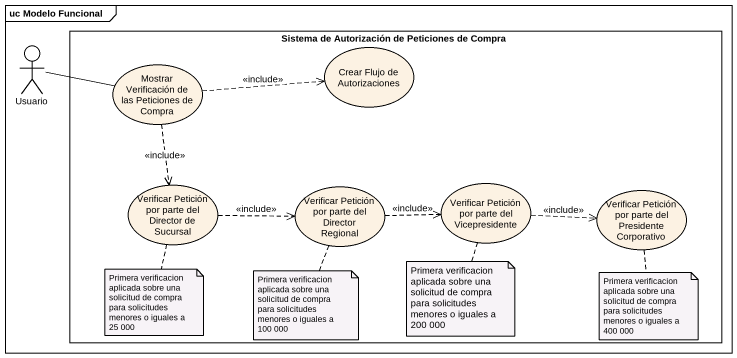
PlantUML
@startuml
mainframe uc Modelo Funcional
rectangle "Sistema de Autorización de Peticiones de Compra" as Sistema_de_Autorización_de {
  usecase "Mostrar Verificación de las Peticiones de Compra" as Mostrar_Verificación_de_las
  usecase "Crear Flujo de Autorizaciones" as Crear_Flujo_de
  usecase "Verificar Petición por parte del Director de Sucursal" as Verificar_Petición_por
  usecase "Verificar Petición por parte del Director Regional" as Verificar_Petición_por_2
  usecase "Verificar Petición por parte del Vicepresidente" as Verificar_Petición_por_3
  usecase "Verificar Petición por parte del Presidente Corporativo" as Verificar_Petición_por_4
}
actor Usuario
Usuario -right- Mostrar_Verificación_de_las
Mostrar_Verificación_de_las .right.> Crear_Flujo_de : <<include>>
Mostrar_Verificación_de_las ..> Verificar_Petición_por : <<include>>
Verificar_Petición_por .right.> Verificar_Petición_por_2 : <<include>>
Verificar_Petición_por_2 .right.> Verificar_Petición_por_3 : <<include>>
Verificar_Petición_por_3 .right.> Verificar_Petición_por_4 : <<include>>
note bottom of Verificar_Petición_por_3 : Primera verificacion aplicada sobre una solicitud de compra para solicitudes menores o iguales a 200 000
note bottom of Verificar_Petición_por : Primera verificacion aplicada sobre una solicitud de compra para solicitudes menores o iguales a 25 000
note bottom of Verificar_Petición_por_2 : Primera verificacion aplicada sobre una solicitud de compra para solicitudes menores o iguales a 100 000
note bottom of Verificar_Petición_por_4 : Primera verificacion aplicada sobre una solicitud de compra para solicitudes menores o iguales a 400 000
@enduml
